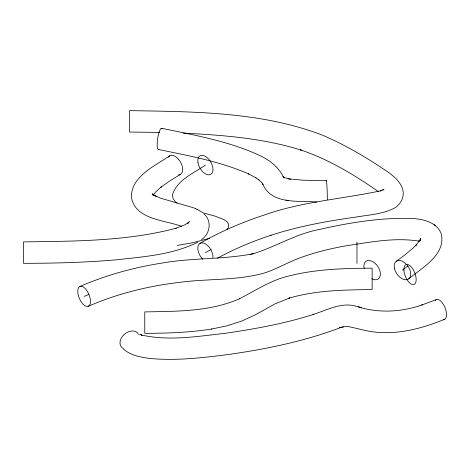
<?xml version="1.0" encoding="UTF-8"?>
<svg xmlns="http://www.w3.org/2000/svg" width="470" height="470" viewBox="0 0 470 470"><rect width="100%" height="100%" fill="white"/><g stroke="black" fill="none" stroke-linecap="round" stroke-linejoin="round"><path stroke-width="0.7" d="M420.444 239.295L420.186 240.017L420.597 238.408L420.339 240.317L420.497 238.337L420.615 240.07L420.538 239.782M188.546 222.516L188.347 223.009L189.292 221.617L187.595 223.379L188.711 222.463L184.616 224.907L175.386 228.479L176.203 228.214C126.53 241.368 74.536 241.151 23.5 241.903L23.5 263.329C54.679 263.294 85.887 262.495 116.954 259.763C144.278 256.691 172.854 254.693 197.811 242.173M419.757 240.705L420.779 238.607M153.12 195.162L156.046 191.549L161.58 186.619L160.452 187.548L170.046 180.727L180.445 174.382M227.01 229.542L228.637 226.887L228.679 224.349L227.221 221.969L224.349 219.796L214.984 216.1L202.734 212.787L199.251 210.437L193.628 207.828L160.346 198.111L153.291 194.792L154.918 195.843L152.139 193.646L152.709 194.827M420.086 240.029L420.503 239.383L415.451 245.804L416.473 244.747L412.954 248.172L404.987 254.869L396.145 261.408M383.309 189.721L382.915 190.133L384.055 189.193L380.541 190.926L381.429 190.638C342.56 199.057 302.263 201.518 264.487 214.949L263.647 215.225C241.574 222.433 220.177 231.763 200.038 243.331M201.46 239.677C209.99 234.125 212.17 220.853 204.045 213.985M402.455 270.121L408.072 265.908M408.765 278.828C421.778 267.935 446.177 254.646 441.26 233.907C437.077 222.204 423.094 219.032 412.078 218.497C380.976 217.41 349.95 222.592 319.7 229.395C296.218 233.696 275.825 246.709 253.336 253.712C222.962 259.687 191.643 257.666 161.169 263.224C133.315 267.589 105.932 275.203 80.047 286.418M205.402 165.099C193.558 173.354 176.89 179.987 172.396 194.974L173.089 198.751L175.51 201.988L177.155 203.175M169.723 155.817C155.218 165.822 130.278 176.65 131.506 197.905C135.83 219.813 165.299 220.107 181.602 226.34M217.434 258.206C234.53 248.847 252.584 241.304 271.09 235.223L270.25 235.499C298.109 226.358 327.049 221.112 356.037 217.07C368.615 214.861 381.969 214.291 393.602 208.521C401.051 204.773 405.563 195.479 402.067 187.559C399.606 181.308 394.283 176.826 389.113 172.801C368.01 158.355 345.826 145.142 322.267 135.084C261.103 111.678 194.163 111.742 129.608 110.632L129.608 132.058L159.547 132.405M205.402 252.613L211.206 249.464M88.219 306.328A10.757 5.182 67.1 0 0 86.304 289.831A10.757 5.182 67.1 0 0 77.879 292.963A10.757 5.182 67.1 0 0 88.219 306.328C116.901 293.844 147.533 286.142 178.565 282.493C206.489 278.587 235.253 280.749 262.671 273.487C275.749 269.715 287.405 262.407 300.177 257.818C314.724 252.384 329.87 248.759 345.127 245.963C369.303 242.326 394.142 237.227 418.588 241.081L418.253 241.004L419.44 241.339M84.136 296.376L88.777 294.473M436.007 299.731L421.813 304.995L422.642 304.719C401.321 312.309 377.815 313.478 356.237 306.258C341.226 301.84 326.873 310.2 312.979 314.553L313.813 314.283C285.161 323.519 255.427 328.871 225.694 333.23C197.794 336.338 168.93 341.338 141.17 334.94L142.04 335.222L139.514 334.223M444.702 319.271C423.805 327.807 401.321 334.064 378.556 332.384C367.998 331.879 357.981 328.324 347.665 326.486C348.376 325.416 332.384 329.488 343.441 326.803M341.114 327.396C302.974 341.884 262.765 349.903 222.422 355.279C198.757 358.187 174.799 360.678 150.958 358.557C141.394 357.429 131.107 355.673 123.54 349.204M209.79 238.296L192.248 242.802L177.237 245.416M253.336 253.712L253.647 253.641L250.146 254.411M211.964 328.977L227.092 325.775L241.639 321.11L254.816 315.07L275.003 303.89L289.767 297.933L288.944 298.203C315.875 290.237 344.281 289.878 372.14 289.579L372.14 268.159C344.498 268.352 316.504 269.034 289.555 275.814C271.296 279.856 255.698 290.495 239.289 298.867L239.806 298.632C210.09 311.798 176.632 311.257 144.766 311.916L144.766 333.342C167.22 333.283 189.757 332.548 211.964 328.977L211.712 329.012M326.315 180.65L303.003 180.21L288.745 178.876L290.677 179.182M316.862 201.994C298.861 200.473 271.337 204.979 262.636 183.788L263.041 184.481L261.367 182.237L258.359 179.511M183.188 133.133C222.909 135.09 263.13 138.186 301.282 150.153L300.442 149.877C328.642 159.26 354.427 174.916 378.697 191.795M285.983 200.108L288.709 200.508M161.674 128.287C194.933 135.231 229.019 141.223 260.051 155.629C269.733 160.252 278.71 167.214 283.445 177.078L283.034 176.385L284.115 178.007L283.398 177.172L283.904 177.666L283.486 177.302L288.938 178.905M158.179 149.407C188.852 155.787 220.148 161.427 249.018 174.047L248.536 173.829L256.121 177.948M358.093 306.698L361.706 307.621M195.391 208.545L195.884 208.774M197.142 209.356L197.676 209.596M154.107 195.326L156.346 196.495M255.604 177.584L258.917 179.904M435.69 225.9L434.121 224.648M152.638 194.51L152.721 194.909M356.983 241.903L356.983 263.329M168.348 157.192A10.716 6.186 60 0 1 180.445 162.003A10.716 6.186 60 0 1 178.565 174.881M123.54 348.634A10.716 7.867 -40.2 0 1 123.91 334.681A10.716 7.867 -40.2 0 1 138.562 334.387M435.208 300.471A10.716 5.017 68 0 1 444.914 307.398A10.716 5.017 68 0 1 443.175 319.6M326.168 181.044A10.716 0.523 88 0 1 326.961 186.449A10.716 0.523 88 0 1 327.285 199.703M158.901 149.184A10.716 2.268 -81.2 0 1 157.72 138.28A10.716 2.268 -81.2 0 1 162.144 128.815M202.611 259.14A10.716 6.186 60 0 1 198.117 245.98A10.716 6.186 60 0 1 206.8 244.823A10.716 6.186 60 0 1 212.945 257.76M364.15 268.417A10.757 6.727 55.5 0 1 370.871 260.827A10.757 6.727 55.5 0 1 380.365 273.587A10.757 6.727 55.5 0 1 371.84 278.751M394.465 268.405A10.757 6.727 55.5 0 0 408.207 279.198A10.757 6.727 55.5 0 0 404.699 262.748A10.757 6.727 55.5 0 0 394.465 268.405M197.958 162.461A10.716 6.186 60 0 0 210.36 174.582A10.716 6.186 60 0 0 207.875 158.261A10.716 6.186 60 0 0 197.958 162.461M403.93 270.503A10.716 5.017 68 0 0 413.718 284.538A10.716 5.017 68 0 0 412.454 268.446A10.716 5.017 68 0 0 403.93 270.503"/></g></svg>
